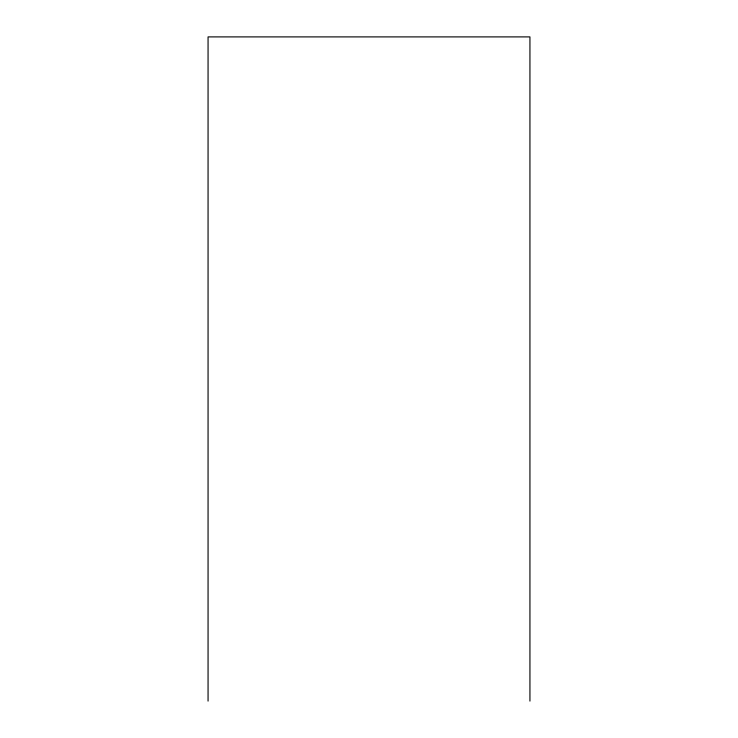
<?xml version="1.0" encoding="UTF-8"?>
<svg xmlns="http://www.w3.org/2000/svg" width="738" height="738" viewBox="0 0 738 738"><rect width="100%" height="100%" fill="white"/><g stroke="black" fill="none" stroke-linecap="round" stroke-linejoin="round"><path stroke-width="1.11" d="M529.939 701.1L529.939 36.9L208.061 36.9L208.061 701.1"/></g></svg>
